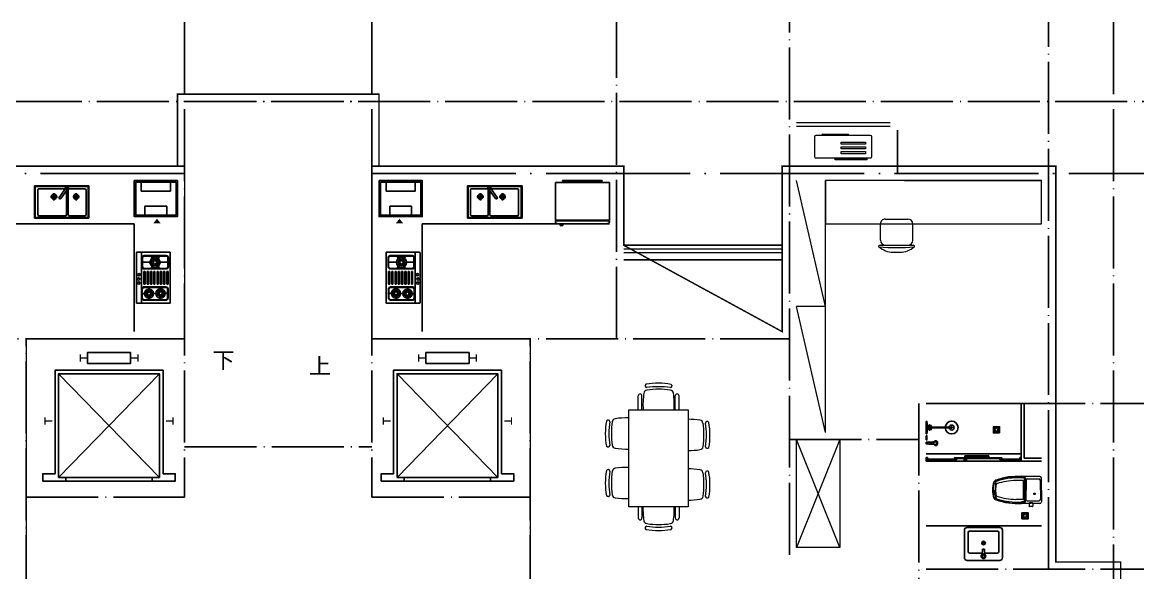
# Model space of a CAD drawing. Extents: x 741202 to 867202, y 603120 to 647617.
# Drawn here: x 830062 to 845555, y 630133 to 637783 of the extents above; entities that cross this region are included whole.
import ezdxf
from ezdxf.enums import TextEntityAlignment as Align

# ---------------------------------------------------------------- set-up
doc = ezdxf.new("R2010")
doc.units = 0
doc.header["$LTSCALE"] = 1000
doc.header["$MEASUREMENT"] = 0
doc.linetypes.add('DOTE', pattern=[2.42, 2, -0.2, 0.02, -0.2])
doc.layers.get('0').update_dxf_attribs({"linetype": 'CONTINUOUS'})
for name, color, linetype in [('DOTE', 1, 'DOTE'), ('PUB_TEXT', 255, 'CONTINUOUS'), ('STAIR', 2, 'CONTINUOUS'), ('厨卫', 154, 'CONTINUOUS'), ('看线', 5, 'CONTINUOUS'), ('管井', 236, 'CONTINUOUS')]:
    doc.layers.add(name, color=color, linetype=linetype)
doc.layers.add('家具', color=33, linetype='CONTINUOUS', lineweight=9)
doc.layers.add('房建名称', color=7, linetype='CONTINUOUS', lineweight=0)
doc.layers.add('面积－户', color=2, linetype='CONTINUOUS', plot=False)
doc.styles.add('黑体', font='SIMHEI.TTF', dxfattribs={"width": 0.85, "height": 10})

# ---------------------------------------------------------------- blocks, each defined once
blk = doc.blocks.new('x6')
at = {"layer": '厨卫', "color": 0}
for p, q in [((227, 0), (-227, 0)), ((-265, -38), (-265, -419)), ((-214, -387), (-214, -121)), ((-195, -102), (-16, -102)), ((-19, -57), (-32, -57)), ((-13, -43), (-23, -34)), ((-13, -70), (-22, -80)), ((-16, -84), (-13, -158)), ((0, -38), (0, -24)), ((0, -75), (0, -89)), ((22, -33), (13, -43)), ((23, -79), (13, -70)), ((16, -84), (13, -158)), ((16, -102), (195, -102)), ((19, -57), (32, -57)), ((214, -121), (214, -387)), ((265, -419), (265, -38)), ((-13, -158), (13, -158)), ((-227, -457), (227, -457)), ((195, -406), (-195, -406))]:
    blk.add_line(p, q, dxfattribs=at)
for centre, radius in [((0, -57), 32.3), ((0, -57), 18.8), ((-1, -241), 25.4), ((-1, -241), 16)]:
    blk.add_circle(centre, radius, dxfattribs=at)
for centre, radius, start, end in [((-227, -38), 38.1, 90, 180), ((227, -38), 38.1, 0, 90), ((-195, -121), 19.1, 90, 180), ((195, -121), 19.1, 0, 90), ((-227, -419), 38.1, 180, 270), ((-195, -387), 19.1, 180, 270), ((195, -387), 19.1, 270, 0), ((227, -419), 38.1, 270, 0)]:
    blk.add_arc(centre, radius, start, end, dxfattribs=at)
blk = doc.blocks.new('A$C37A63D83')
at = {"layer": '家具', "color": 0}
for p, q in [((152, 636), (128, 636)), ((136, 660), (323, 660)), ((229, 660), (136, 660)), ((162, 636), (152, 636)), ((162, 636), (229, 636)), ((297, 636), (229, 636)), ((297, 636), (307, 636)), ((307, 636), (331, 636)), ((49, 230), (49, 316)), ((99, 250), (99, 356)), ((360, 250), (360, 356)), ((409, 230), (409, 316)), ((0, 125), (0, 165)), ((38, 172), (7, 172)), ((38, 172), (42, 172)), ((40, 170), (40, 275)), ((40, 153), (40, 162)), ((49, 230), (229, 230)), ((49, 230), (91, 212)), ((49, 125), (49, 165)), ((54, 279), (54, 280)), ((63, 275), (58, 275)), ((63, 253), (63, 275)), ((76, 36), (76, 198)), ((81, 235), (229, 235)), ((91, 212), (229, 212)), ((99, 221), (229, 221)), ((229, 247), (103, 247)), ((111, 247), (229, 247)), ((229, 247), (356, 247)), ((348, 247), (229, 247)), ((378, 235), (229, 235)), ((409, 230), (229, 230)), ((360, 221), (229, 221)), ((368, 212), (229, 212)), ((409, 230), (368, 212)), ((382, 36), (382, 198)), ((396, 253), (396, 275)), ((396, 275), (400, 275)), ((405, 279), (405, 280)), ((418, 23), (418, 275)), ((38, 118), (7, 118)), ((38, 118), (42, 118)), ((40, 137), (40, 146)), ((40, 121), (40, 130)), ((40, 23), (40, 122)), ((229, 0), (63, 0)), ((229, 14), (99, 14)), ((229, 14), (360, 14)), ((229, 0), (396, 0))]:
    blk.add_line(p, q, dxfattribs=at)
blk.add_circle((176, 95), 11.4, dxfattribs=at)
for centre, radius, start, end in [((979, 321), 939, 160.4627, 171.8238), ((824, 353), 776, 158.6599, 172.4763), ((107, 630), 13.5, 147.2649, 160.4629), ((159, 597), 75.7, 123.7473, 147.2649), ((113, 630), 13.5, 134.9543, 158.6599), ((347, 396), 344, 131.9223, 134.9543), ((130, 611), 25.3, 94.6124, 166.2529), ((217, 423), 257, 87.121, 112.8427), ((138, 626), 34, 87.4207, 128.0687), ((159, 612), 18, 109.1813, 161.5027), ((214, 386), 250, 86.5925, 104.1516), ((242, 423), 257, 67.1573, 92.879), ((245, 386), 250, 75.8484, 93.4075), ((300, 612), 18, 18.4973, 70.8187), ((321, 626), 34, 51.9313, 92.5793), ((329, 611), 25.3, 13.7471, 85.3876), ((300, 597), 75.7, 32.7351, 56.2527), ((112, 396), 344, 45.0457, 48.0777), ((346, 630), 13.5, 21.3401, 45.0457), ((-365, 353), 776, 7.5237, 21.3401), ((352, 630), 13.5, 19.5371, 32.7351), ((-520, 321), 939, 8.1773, 19.5371), ((942, 340), 881, 161.7059, 184.2897), ((933, 353), 834, 161.5027, 179.8181), ((-474, 353), 834, 0.1819, 18.4973), ((-483, 340), 881, 355.7103, 18.2941), ((7035, 15), 7000, 176.3999, 177.8752), ((545, 367), 499, 169.8851, 189.9823), ((-86, 367), 499, 350.0177, 10.1149), ((-6576, 15), 7000, 2.1248, 3.6001), ((7, 165), 7.2, 90, 180), ((42, 165), 7.2, 0, 90), ((58, 279), 4.5, 180, 270), ((81, 253), 18, 180, 270), ((99, 198), 22.5, 90, 180), ((103, 250), 3.6, 180, 270), ((356, 250), 3.6, 270, 0), ((360, 198), 22.5, 0, 90), ((378, 253), 18, 270, 0), ((400, 279), 4.5, 270, 0), ((7, 125), 7.2, 180, 270), ((63, 23), 22.5, 180, 270), ((42, 125), 7.2, 270, 0), ((99, 36), 22.5, 180, 270), ((360, 36), 22.5, 270, 0), ((396, 23), 22.5, 270, 0)]:
    blk.add_arc(centre, radius, start, end, dxfattribs=at)
blk = doc.blocks.new('yz')
at = {"layer": '家具'}
for p, q in [((2145581, 195092), (2145482, 195092)), ((2145761, 194992), (2145301, 194992)), ((2145306, 194924), (2145306, 194699)), ((2145756, 194924), (2145756, 194699)), ((2145689, 194632), (2145374, 194632))]:
    blk.add_line(p, q, dxfattribs=at)
for centre, radius, start, end in [((2145492, 194776), 316, 91.7651, 130.7265), ((2145571, 194776), 316, 49.2735, 88.2349), ((2145292, 195008), 10, 130.7265, 202.67), ((2145301, 195012), 20, 202.67, 270), ((2145531, 192314), 2713, 84.8023, 95.1977), ((2145374, 194924), 67.5, 90, 180), ((2145689, 194924), 67.5, 0, 90), ((2145761, 195012), 20, 270, 337.33), ((2145771, 195008), 10, 337.33, 49.2735), ((2145374, 194699), 67.5, 180, 270), ((2145689, 194699), 67.5, 270, 0)]:
    blk.add_arc(centre, radius, start, end, dxfattribs=at)
blk = doc.blocks.new('A$C45025D1E')
for p, q in [((1620, 50), (220, 1490)), ((1620, 1490), (220, 50)), ((320, 0), (320, 50)), ((1520, 0), (1520, 50))]:
    blk.add_line(p, q)
at = {"const_width": 18}
for points in [[(520, 1760), (520, 1660)], [(620, 1710), (520, 1710)], [(1220, 1710), (1320, 1710)], [(1320, 1760), (1320, 1660)], [(30, 885), (30, 785)], [(130, 835), (30, 835)], [(1710, 835), (1810, 835)], [(1810, 885), (1810, 785)]]:
    blk.add_lwpolyline(points, dxfattribs=at)
for points in [[(1220, 1635), (1220, 1785), (620, 1785), (620, 1635)], [(1670, 100), (1670, 1540), (170, 1540), (170, 100), (0, 100), (0, 0), (1840, 0), (1840, 100)], [(220, 50), (220, 1490), (1620, 1490), (1620, 50)]]:
    blk.add_lwpolyline(points, close=True)
blk = doc.blocks.new('111')
at = {"layer": '家具', "color": 8}
for p, q in [((174, 409), (174, 420)), ((185, 431), (577, 431)), ((589, 420), (589, 409))]:
    blk.add_line(p, q, dxfattribs=at)
at = {"layer": '家具'}
blk.add_lwpolyline([(922, 409), (78, 409, 0.414214), (56, 387), (56, 87, 0.414214), (78, 64), (922, 64, 0.414214), (944, 87), (944, 387, 0.414214)], format="xyb", close=True, dxfattribs=at)
at = {"layer": '家具', "color": 8}
for points in [[(844, 276), (471, 276), (471, 308), (844, 308)], [(844, 203), (471, 203), (471, 235), (844, 235)], [(868, 32), (379, 32), (379, 49), (868, 49)], [(844, 129), (471, 129), (471, 162), (844, 162)]]:
    blk.add_lwpolyline(points, close=True, dxfattribs=at)
for centre, start, end in [((185, 420), 90, 180), ((577, 420), 360, 90)]:
    blk.add_arc(centre, 11.1, start, end, dxfattribs=at)
blk = doc.blocks.new('_C50HXJ')
at = {"layer": '家具', "color": 0}
for p, q in [((-294, 697), (-294, 891)), ((-242, 697), (-242, 891)), ((221, 697), (221, 891)), ((273, 697), (273, 891)), ((-426, -653), (-426, 697)), ((-426, 697), (398, 697)), ((398, 697), (398, -653)), ((398, -653), (-426, -653)), ((-294, -653), (-294, -808)), ((-242, -653), (-242, -808)), ((221, -653), (221, -808)), ((273, -653), (273, -808))]:
    blk.add_line(p, q, dxfattribs=at)
for centre, radius, start, end in [((-167, 921), 49, 98.6732, 171.3268), ((-173, 1029), 24.7, 122.009, 264.2894), ((-14, 109), 957, 79.3743, 100.3786), ((-12, -90), 1107, 81.4251, 98.5392), ((-10, -119), 1101, 81.4228, 98.5794), ((153, 1028), 23.8, 271.9749, 63.9903), ((146, 920), 49.1, 9.6197, 81.4692), ((-268, 891), 25.9, 0, 180), ((861, 764), 1089, 171.3326, 183.5557), ((-881, 764), 1088, 356.48, 8.7166), ((247, 891), 25.9, 0, 180), ((206, 363), 957, 169.3743, 190.3786), ((-713, 530), 23.8, 1.9749, 153.9903), ((405, 366), 1107, 171.4251, 188.5392), ((434, 367), 1101, 171.4228, 188.5794), ((-605, 524), 49.1, 99.6197, 171.4692), ((-448, -504), 1088, 88.826, 98.7166), ((400, -524), 1088, 81.2834, 90.1307), ((557, 504), 49.1, 8.5308, 80.3803), ((-482, 347), 1101, 351.4206, 8.5772), ((664, 510), 23.8, 26.0097, 178.0251), ((-453, 346), 1107, 351.4608, 8.5749), ((-254, 343), 957, 349.6214, 10.6257), ((-713, 205), 24.7, 212.009, 354.2894), ((-606, 211), 49, 188.6732, 261.3268), ((-449, 1239), 1089, 261.3326, 271.2118), ((558, 191), 49, 278.6732, 351.3268), ((665, 185), 24.7, 185.7106, 327.991), ((401, 1219), 1089, 269.8306, 278.6674), ((206, -326), 957, 169.3743, 190.3786), ((-713, -159), 23.8, 1.9749, 153.9903), ((-605, -166), 49.1, 99.6197, 171.4692), ((-448, -1193), 1088, 88.826, 98.7166), ((400, -1213), 1088, 81.2834, 90.1307), ((557, -186), 49.1, 8.5308, 80.3803), ((405, -324), 1107, 171.4251, 188.5392), ((434, -322), 1101, 171.4228, 188.5794), ((-482, -342), 1101, 351.4206, 8.5772), ((664, -179), 23.8, 26.0097, 178.0251), ((-453, -344), 1107, 351.4608, 8.5749), ((-254, -346), 957, 349.6214, 10.6257), ((-713, -484), 24.7, 212.009, 354.2894), ((-606, -479), 49, 188.6732, 261.3268), ((-449, 550), 1089, 261.3326, 271.2118), ((401, 530), 1089, 269.8306, 278.6674), ((558, -499), 49, 278.6732, 351.3268), ((665, -504), 24.7, 185.7106, 327.991), ((861, -681), 1089, 178.5229, 188.6674), ((-881, -681), 1088, 351.2834, 1.4395), ((-268, -808), 25.9, 180, 0), ((-167, -838), 49, 188.6732, 261.3268), ((-173, -946), 24.7, 95.7106, 237.991), ((-12, 173), 1107, 261.4608, 278.5749), ((-10, 202), 1101, 261.4206, 278.5772), ((146, -837), 49.1, 278.5308, 350.3803), ((153, -945), 23.8, 296.0097, 88.0251), ((247, -808), 25.9, 180, 0), ((-14, -26), 957, 259.6214, 280.6257)]:
    blk.add_arc(centre, radius, start, end, dxfattribs=at)
blk = doc.blocks.new('A$C6CE46E26')
at = {"layer": '管井'}
for p, q in [((445, 98), (445, 502)), ((572, 502), (445, 502)), ((112, 452), (239, 452)), ((239, 148), (239, 452)), ((112, 148), (239, 148)), ((572, 98), (445, 98))]:
    blk.add_line(p, q, dxfattribs=at)
for points in [[(592, 0), (592, 600), (92, 600), (92, 0)], [(572, 20), (572, 580), (112, 580), (112, 20)]]:
    blk.add_lwpolyline(points, close=True, dxfattribs=at)
blk.add_lwpolyline([(0, 284, 100, 0, 0), (62, 284, 0, 0, 0)], format="xyseb", dxfattribs=at)
blk = doc.blocks.new('ddfdf')
at = {"layer": '厨卫'}
for p, q in [((15801, -30110), (15801, -30822)), ((16261, -30111), (15801, -30110)), ((15826, -30314), (15826, -30189)), ((15834, -30314), (15834, -30189)), ((15856, -30159), (16163, -30159)), ((15856, -30167), (16163, -30167)), ((15952, -30159), (15957, -30157)), ((15968, -30208), (15952, -30159)), ((15957, -30157), (15973, -30206)), ((15973, -30206), (15968, -30208)), ((16062, -30157), (16046, -30206)), ((16046, -30206), (16051, -30208)), ((16051, -30208), (16067, -30159)), ((16067, -30159), (16062, -30157)), ((16185, -30189), (16185, -30315)), ((16193, -30189), (16193, -30315)), ((16201, -30822), (16202, -30111)), ((16271, -30121), (16271, -30812)), ((15829, -30248), (15829, -30252)), ((15947, -30248), (15829, -30248)), ((15829, -30252), (15947, -30252)), ((16163, -30337), (15856, -30336)), ((16163, -30345), (15856, -30344)), ((15947, -30252), (15947, -30248)), ((15968, -30295), (15952, -30344)), ((15952, -30344), (15957, -30346)), ((15957, -30346), (15973, -30297)), ((15973, -30297), (15968, -30295)), ((16046, -30297), (16051, -30295)), ((16062, -30346), (16046, -30297)), ((16051, -30295), (16067, -30344)), ((16067, -30344), (16062, -30346)), ((16072, -30252), (16072, -30248)), ((16072, -30248), (16190, -30248)), ((16190, -30253), (16072, -30252)), ((16190, -30248), (16190, -30253)), ((15832, -30556), (15832, -30379)), ((15832, -30379), (15849, -30379)), ((15849, -30379), (15849, -30556)), ((15878, -30556), (15878, -30380)), ((15878, -30380), (15894, -30380)), ((15894, -30380), (15894, -30556)), ((15923, -30556), (15923, -30380)), ((15923, -30380), (15940, -30380)), ((15940, -30380), (15940, -30556)), ((15968, -30556), (15968, -30380)), ((15968, -30380), (15985, -30380)), ((15985, -30380), (15985, -30556)), ((16014, -30556), (16014, -30380)), ((16014, -30380), (16030, -30380)), ((16030, -30380), (16030, -30556)), ((16059, -30556), (16059, -30380)), ((16059, -30380), (16076, -30380)), ((16076, -30380), (16076, -30556)), ((16104, -30556), (16104, -30380)), ((16104, -30380), (16121, -30380)), ((16121, -30380), (16121, -30556)), ((16150, -30556), (16150, -30380)), ((16150, -30380), (16166, -30380)), ((16166, -30380), (16166, -30556)), ((15831, -30750), (15831, -30624)), ((15849, -30556), (15832, -30556)), ((15839, -30750), (15839, -30624)), ((15861, -30594), (16167, -30595)), ((15861, -30602), (16167, -30603)), ((15894, -30556), (15878, -30556)), ((15940, -30556), (15923, -30556)), ((15937, -30595), (15937, -30654)), ((15942, -30595), (15937, -30595)), ((15937, -30654), (15942, -30654)), ((15942, -30654), (15942, -30595)), ((15985, -30556), (15968, -30556)), ((16030, -30556), (16014, -30556)), ((16076, -30556), (16059, -30556)), ((16095, -30595), (16095, -30654)), ((16099, -30595), (16095, -30595)), ((16095, -30654), (16099, -30654)), ((16099, -30654), (16099, -30595)), ((16121, -30556), (16104, -30556)), ((16166, -30556), (16150, -30556)), ((16189, -30625), (16189, -30750)), ((16197, -30625), (16197, -30750)), ((15801, -30822), (16261, -30822)), ((15829, -30682), (15829, -30686)), ((15904, -30682), (15829, -30682)), ((15829, -30686), (15904, -30686)), ((16167, -30772), (15861, -30772)), ((16167, -30780), (15861, -30780)), ((15904, -30686), (15904, -30682)), ((15937, -30780), (15937, -30720)), ((15937, -30720), (15942, -30720)), ((15942, -30780), (15937, -30780)), ((15942, -30720), (15942, -30780)), ((15968, -30684), (15968, -30688)), ((16063, -30684), (15968, -30684)), ((15968, -30688), (16063, -30688)), ((16063, -30688), (16063, -30684)), ((16095, -30780), (16095, -30720)), ((16095, -30720), (16099, -30720)), ((16099, -30780), (16095, -30780)), ((16099, -30720), (16099, -30780)), ((16126, -30690), (16126, -30685)), ((16126, -30685), (16199, -30685)), ((16199, -30690), (16126, -30690)), ((16199, -30685), (16199, -30690))]:
    blk.add_line(p, q, dxfattribs=at)
for centre, radius in [((16013, -30253), 70.1), ((16013, -30253), 47.3), ((16013, -30253), 41.8), ((16013, -30253), 25.3), ((16235, -30426), 16.2), ((16240, -30485), 16.2), ((15936, -30685), 63.7), ((15936, -30685), 43), ((15936, -30685), 38), ((15936, -30685), 23), ((16096, -30687), 63.7), ((16096, -30687), 43), ((16096, -30687), 38), ((16096, -30687), 23), ((16238, -30542), 16.2)]:
    blk.add_circle(centre, radius, dxfattribs=at)
for centre, radius, start, end in [((15856, -30189), 30, 89.961, 179.961), ((15856, -30189), 22, 89.961, 179.961), ((16163, -30189), 30, 359.961, 89.961), ((16163, -30189), 22, 359.961, 89.961), ((16261, -30121), 10, 0, 89.961), ((15856, -30314), 30, 179.961, 269.961), ((15856, -30314), 22, 179.961, 269.961), ((16163, -30315), 30, 269.961, 359.961), ((16163, -30315), 22, 269.961, 359.961), ((15861, -30624), 30, 89.961, 179.961), ((15861, -30624), 22, 89.961, 179.961), ((16167, -30625), 30, 359.961, 89.961), ((16167, -30625), 22, 359.961, 89.961), ((15861, -30750), 30, 179.961, 269.961), ((15861, -30750), 22, 179.961, 269.961), ((16167, -30750), 30, 269.961, 359.961), ((16167, -30750), 22, 269.961, 359.961), ((16261, -30812), 10, 269.961, 0)]:
    blk.add_arc(centre, radius, start, end, dxfattribs=at)
blk = doc.blocks.new('A$C1BE601A8')
at = {"layer": '厨卫'}
for p, q in [((0, 0), (0, 450)), ((0, 450), (757, 450)), ((10, 10), (10, 440)), ((10, 440), (747, 440)), ((41, 393), (41, 50)), ((273, 408), (56, 408)), ((178, 248), (178, 348)), ((288, 50), (288, 393)), ((315, 427), (293, 411)), ((293, 411), (390, 273)), ((311, 393), (311, 50)), ((412, 288), (315, 427)), ((695, 408), (326, 408)), ((486, 248), (486, 348)), ((710, 50), (710, 393)), ((747, 440), (747, 10)), ((757, 450), (757, 0)), ((226, 300), (130, 300)), ((534, 300), (438, 300)), ((757, 0), (0, 0)), ((747, 10), (10, 10)), ((56, 35), (273, 35)), ((326, 35), (695, 35))]:
    blk.add_line(p, q, dxfattribs=at)
for centre, radius in [((178, 300), 36.1), ((178, 300), 27.1), ((486, 300), 36.1), ((486, 300), 27.1)]:
    blk.add_circle(centre, radius, dxfattribs=at)
for centre, radius, start, end in [((56, 393), 15, 90, 180), ((273, 393), 15, 0, 90), ((304, 419), 21.7, 342.6068, 267.3353), ((326, 393), 15, 90, 180), ((695, 393), 15, 0, 90), ((401, 281), 13.3, 214.971, 34.971), ((56, 50), 15, 180, 270), ((273, 50), 15, 270, 0), ((326, 50), 15, 180, 270), ((695, 50), 15, 270, 0)]:
    blk.add_arc(centre, radius, start, end, dxfattribs=at)
blk = doc.blocks.new('A$C0C200289')
at = {"layer": '厨卫'}
for p, q in [((500, 623), (-48, 623)), ((-48, 613), (-48, 623)), ((500, 613), (500, 623)), ((-150, 72), (-150, 597)), ((600, 597), (-150, 597)), ((500, 613), (-48, 613)), ((600, 72), (600, 597)), ((-144, 72), (-150, 72)), ((-150, 53), (-150, 62)), ((-144, 62), (-150, 62)), ((594, 72), (-144, 72)), ((-144, 62), (-144, 72)), ((594, 62), (-144, 62)), ((568, 22), (-118, 22)), ((499, 22), (499, 0)), ((535, 22), (535, 0)), ((594, 62), (594, 72)), ((594, 72), (600, 72)), ((594, 62), (600, 62)), ((600, 53), (600, 62)), ((499, 0), (535, 0))]:
    blk.add_line(p, q, dxfattribs=at)
for centre, start, end in [((-118, 53), 180, 270), ((568, 53), 270, 0)]:
    blk.add_arc(centre, 31.5, start, end, dxfattribs=at)
blk = doc.blocks.new('A$C7FB30D30')
at = {"layer": '家具', "color": 0, "xscale": -1, "rotation": 89.99999994663916}
blk.add_blockref('A$C0C200289', (623, 600), dxfattribs=at)

msp = doc.modelspace()

# ---------------------------------------------------------------- linework, layer by layer
at = {"layer": 'DOTE', "ltscale": 0.5}
for p, q in [((832317, 637783), (832317, 631183)), ((834917, 637783), (834917, 631183)), ((838317, 633383), (838317, 637783)), ((840717, 630383), (840717, 637783)), ((844317, 630183), (844317, 637783)), ((845217, 637783), (845217, 621183)), ((845217, 637783), (845217, 621183)), ((846617, 636683), (820617, 636683)), ((832317, 636683), (834917, 636683)), ((842217, 635683), (842217, 636283)), ((832317, 633383), (826717, 633383)), ((830117, 621183), (830117, 633383)), ((834917, 633383), (840717, 633383)), ((837117, 621183), (837117, 633383)), ((842517, 632483), (842517, 628083)), ((842617, 632483), (846617, 632483)), ((840717, 631983), (842517, 631983)), ((832317, 631883), (834917, 631883)), ((830117, 631183), (832317, 631183)), ((834917, 631183), (837117, 631183)), ((842617, 630183), (846617, 630183))]:
    msp.add_line(p, q, dxfattribs=at)
at = {"layer": 'DOTE'}
for p, q in [((832317, 635683), (820617, 635683)), ((834917, 635683), (846617, 635683))]:
    msp.add_line(p, q, dxfattribs=at)
at = {"layer": '厨卫'}
for p, q in [((829017, 634983), (831617, 634983)), ((838217, 634983), (835617, 634983)), ((842617, 632483), (843937, 632483)), ((842642, 632171), (842632, 632171)), ((842639, 632165), (842632, 632165)), ((842642, 632135), (842632, 632135)), ((842642, 632128), (842632, 632128)), ((842970, 632155), (842647, 632155)), ((842647, 632145), (842970, 632145)), ((842655, 631949), (842730, 631949)), ((842677, 631919), (842677, 631949)), ((842655, 631919), (842730, 631919)), ((842617, 631783), (843937, 631783)), ((842617, 631683), (842617, 631733)), ((842617, 631733), (842637, 631733)), ((842617, 631683), (843937, 631683)), ((842637, 631733), (842637, 631683)), ((842637, 631713), (843038, 631713)), ((843038, 631703), (842637, 631703)), ((843038, 631703), (843038, 631713)), ((843638, 631713), (843638, 631703)), ((843638, 631713), (843917, 631713)), ((843638, 631703), (843917, 631703)), ((843937, 631733), (843917, 631733)), ((843917, 631733), (843917, 631683)), ((842617, 630783), (844217, 630783))]:
    msp.add_line(p, q, dxfattribs=at)
for points in [[(831617, 634983), (831617, 633483)], [(835617, 634983), (835617, 633483)], [(842617, 632065), (842617, 632235), (842627, 632235), (842632, 632205), (842632, 632160)], [(842632, 632140), (842632, 632094), (842627, 632065), (842617, 632065)], [(842639, 632160), (842639, 632165), (842667, 632165), (842667, 632155)], [(842667, 632145), (842667, 632135), (842639, 632135), (842639, 632140)], [(842642, 632165), (842642, 632178), (842687, 632178), (842687, 632155)], [(842687, 632145), (842687, 632122), (842642, 632122), (842642, 632135)], [(842663, 632178), (842663, 632188), (842667, 632188), (842667, 632178)], [(842667, 632122), (842667, 632112), (842663, 632112), (842663, 632122)], [(842646, 631945), (842617, 631945), (842617, 631922), (842646, 631922)]]:
    msp.add_lwpolyline(points, dxfattribs=at)
for points in [[(842617, 632181), (842627, 632181), (842627, 632119), (842617, 632119)], [(842627, 632160), (842647, 632160), (842647, 632140), (842627, 632140)], [(843637, 632076), (843551, 632076), (843551, 632162), (843637, 632162)], [(843561, 632120), (843561, 632118), (843577, 632118), (843577, 632120)], [(843571, 632143), (843570, 632142), (843581, 632131), (843582, 632132)], [(843571, 632096), (843572, 632095), (843583, 632106), (843582, 632107)], [(843595, 632152), (843593, 632152), (843593, 632137), (843595, 632137)], [(843594, 632086), (843595, 632086), (843595, 632102), (843594, 632102)], [(843618, 632142), (843617, 632144), (843606, 632133), (843607, 632131)], [(843617, 632096), (843618, 632097), (843607, 632108), (843606, 632107)], [(843627, 632119), (843627, 632121), (843612, 632121), (843612, 632119)], [(842617, 631979), (842627, 631979), (842627, 632035), (842617, 632035)], [(843008, 631718), (843668, 631718), (843668, 631728), (843008, 631728)], [(843947, 630880), (844033, 630880), (844033, 630966), (843947, 630966)], [(843957, 630922), (843957, 630924), (843973, 630924), (843973, 630922)], [(843967, 630899), (843966, 630900), (843977, 630911), (843978, 630910)], [(843967, 630946), (843968, 630947), (843979, 630936), (843978, 630935)], [(843991, 630890), (843989, 630890), (843989, 630905), (843991, 630905)], [(843990, 630956), (843992, 630956), (843992, 630940), (843990, 630940)], [(844013, 630946), (844015, 630945), (844004, 630934), (844002, 630935)], [(844014, 630900), (844013, 630899), (844002, 630910), (844003, 630911)], [(844023, 630923), (844023, 630921), (844008, 630921), (844008, 630923)]]:
    msp.add_lwpolyline(points, close=True, dxfattribs=at)
msp.add_lwpolyline([(843146, 631716), (843176, 631716), (843176, 631701, -0.414214), (843171, 631696), (843151, 631696, -0.414214), (843146, 631701)], format="xyb", close=True, dxfattribs=at)
msp.add_lwpolyline([(843169, 631728), (843169, 631738, -0.414214), (843174, 631743), (843469, 631743, -0.414214), (843474, 631738), (843474, 631728), (843489, 631728), (843489, 631753, 0.414214), (843484, 631758), (843159, 631758, 0.414214), (843154, 631753), (843154, 631728), (843169, 631728)], format="xyb", dxfattribs=at)
for centre, radius in [((842970, 632150), 89.5), ((842970, 632150), 5), ((843594, 632119), 36.6), ((842655, 631934), 15), ((842704, 631934), 15), ((843990, 630923), 36.6)]:
    msp.add_circle(centre, radius, dxfattribs=at)
for centre, radius, start, end in [((842970, 632150), 35, 188.2132, 171.7868), ((842970, 632150), 9, 213.749, 146.251), ((842655, 631934), 17, 61.9275, 136.6641), ((842704, 631934), 17, 241.9275, 118.0725), ((842724, 631965), 17.7, 289.6733, 343.5819), ((842655, 631934), 17, 223.3359, 298.0725), ((842724, 631902), 17.7, 16.4181, 70.3267)]:
    msp.add_arc(centre, radius, start, end, dxfattribs=at)
at = {"layer": '厨卫', "extrusion": (0, 0, -1)}
for centre, major_axis, ratio, start_param, end_param in [((842743, 631934), (0, 31.4), 0.47884, -1.072899, 4.214492), ((842753, 631934), (0, 33.6), 0.612909, -0.37962, 3.521213)]:
    msp.add_ellipse(centre, major_axis=major_axis, ratio=ratio, start_param=start_param, end_param=end_param, dxfattribs=at)
at = {"layer": '家具'}
for p, q in [((842117, 636383), (840817, 636383)), ((842117, 636333), (840817, 636333)), ((841217, 633833), (840817, 635583)), ((841217, 632083), (841217, 635583)), ((838417, 634633), (840617, 634633)), ((838417, 634583), (840617, 634583)), ((841217, 633833), (840817, 633833)), ((841217, 632083), (840817, 633833)), ((841417, 630483), (840817, 631983)), ((841417, 631983), (840817, 630483))]:
    msp.add_line(p, q, dxfattribs=at)
for points in [[(844217, 635583), (841217, 635583), (841217, 634983), (844217, 634983)], [(840817, 631983), (841417, 631983), (841417, 630483), (840817, 630483)]]:
    msp.add_lwpolyline(points, close=True, dxfattribs=at)
at = {"layer": '看线'}
for p, q in [((844217, 635583), (842317, 635583)), ((838417, 634683), (840617, 634683)), ((838417, 634483), (840617, 634483))]:
    msp.add_line(p, q, dxfattribs=at)
at = {"layer": '管井'}
for p, q in [((843937, 632483), (843937, 631683)), ((843977, 631723), (843977, 632483)), ((843937, 631683), (844217, 631683)), ((844217, 631723), (843977, 631723))]:
    msp.add_line(p, q, dxfattribs=at)
at = {"layer": '面积－户', "const_width": 20}
for points in [[(832317, 633383), (832317, 635783), (832217, 635783), (832217, 636783), (835017, 636783), (835017, 635783), (834917, 635783), (834917, 633383), (837117, 633383), (837117, 629183), (835417, 629183), (835417, 628483), (831817, 628483), (831817, 629183), (830117, 629183), (830117, 633383), (832317, 633383), (832317, 635783), (832217, 635783), (832217, 636783)], [(828817, 635783), (832317, 635783), (832317, 633383), (830117, 633383), (830117, 629183), (831817, 629183), (831817, 628483), (833617, 628483), (833617, 624483), (833617, 624383), (832817, 623383), (832817, 622583), (826017, 624383)]]:
    msp.add_lwpolyline(points, dxfattribs=at)
msp.add_lwpolyline([(834917, 635783), (838417, 635783), (838417, 634683), (840617, 633483), (840617, 635683), (840617, 635783), (844417, 635783), (844417, 630283), (845317, 630283), (845317, 623283), (845317, 623183), (841217, 623183), (841217, 624383), (834317, 622583), (834317, 623383), (833617, 624383), (833617, 628483), (835417, 628483), (835417, 629183), (837117, 629183), (837117, 633383), (834917, 633383), (834917, 635783)], close=True, dxfattribs=at)

# ---------------------------------------------------------------- block references
at = {"layer": 'STAIR', "xscale": -1}
msp.add_blockref('A$C45025D1E', (832187, 631407), dxfattribs=at)
at = {"layer": 'STAIR'}
msp.add_blockref('A$C45025D1E', (835047, 631407), dxfattribs=at)
msp.add_blockref('A$C45025D1E', (835047, 631407), dxfattribs=at)
at = {"layer": '厨卫', "xscale": -1}
for name, p, rotation in [('A$C1BE601A8', (830988, 635059), 359.9999999799897), ('ddfdf', (847918, 664699), 3.33505223437669e-08)]:
    msp.add_blockref(name, p, dxfattribs=dict(at, rotation=rotation))
at = {"layer": '厨卫'}
for name, p, rotation in [('A$C1BE601A8', (836246, 635059), 2.001031983402173e-08), ('A$C7FB30D30', (837467, 635583), 269.9999999733196), ('ddfdf', (819316, 664699), 359.9999999666495), ('A$C37A63D83', (844217, 631053), 89.99999991995873), ('x6', (843412, 630304), 180.0000000667011)]:
    msp.add_blockref(name, p, dxfattribs=dict(at, rotation=rotation))
at = {"layer": '家具', "rotation": 179.9999999599794}
msp.add_blockref('yz', (2987737, 829678), dxfattribs=at)
at = {"layer": '家具'}
msp.add_blockref('_C50HXJ', (838911, 631701), dxfattribs=at)
at = {"layer": '房建名称', "xscale": 0.8999999999068677, "yscale": 0.9000000000232831, "zscale": 0.9}
msp.add_blockref('111', (841013, 635840), dxfattribs=at)
at = {"layer": '管井', "rotation": 89.99999996664947}
msp.add_blockref('A$C6CE46E26', (832217, 634990), dxfattribs=at)
at = {"layer": '管井', "xscale": -1, "rotation": 270.0000000333505}
msp.add_blockref('A$C6CE46E26', (835017, 634990), dxfattribs=at)

# ---------------------------------------------------------------- texts
at = {"layer": 'PUB_TEXT', "style": '黑体'}
for s, p in [('下', (832858, 632973)), ('上', (834198, 632893))]:
    msp.add_text(s, height=225, dxfattribs=at).set_placement(p, align=Align.CENTER)

doc.saveas('drawing.dxf')
